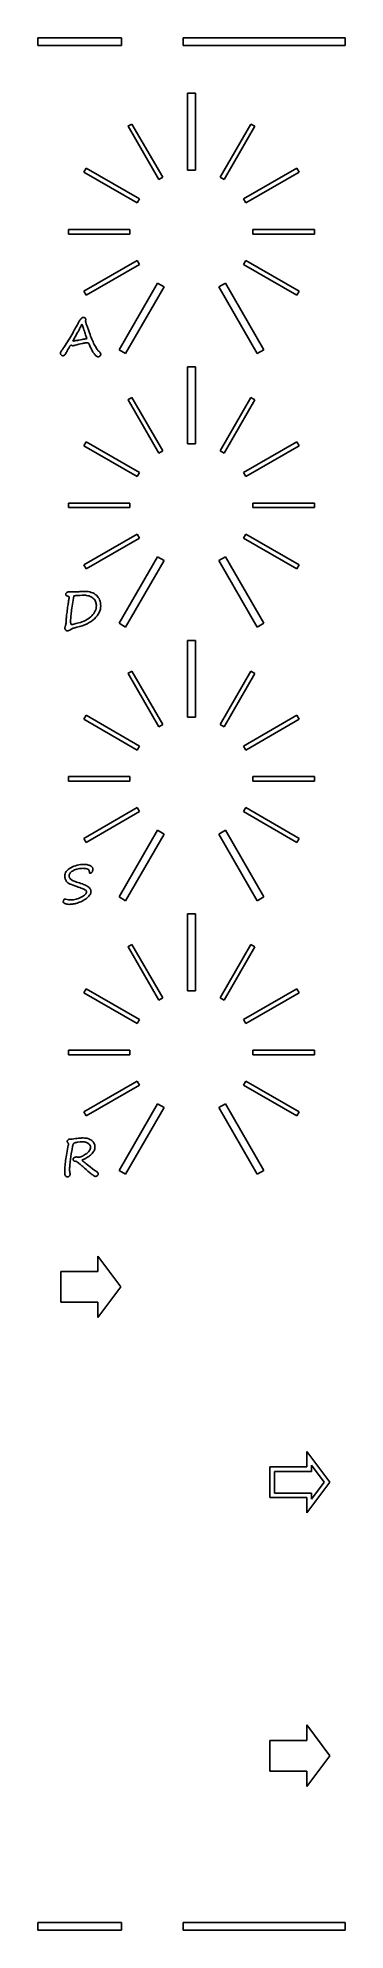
# Model space of a CAD drawing. Extents: x -1 to 590, y 135 to 386.
# Drawn here: x 568.3 to 589.6, y 254.5 to 385.7 of the extents above.
import ezdxf

# ---------------------------------------------------------------- set-up
doc = ezdxf.new("R2010")
doc.units = 0

msp = doc.modelspace()

# ---------------------------------------------------------------- linework, layer by layer
for p, q in [((574.065, 385.672), (568.251, 385.672)), ((568.251, 385.672), (568.251, 385.139)), ((568.251, 385.139), (574.065, 385.139)), ((574.065, 385.139), (574.065, 385.672)), ((578.329, 385.672), (578.329, 385.139)), ((589.584, 385.672), (578.329, 385.672)), ((578.329, 385.139), (589.584, 385.139)), ((589.584, 385.139), (589.584, 385.672)), ((579.184, 381.827), (578.651, 381.827)), ((578.651, 381.827), (578.651, 376.493)), ((579.184, 376.493), (579.184, 381.827)), ((574.787, 379.697), (574.510422, 379.53698)), ((574.511, 379.537), (576.6446, 375.84187)), ((576.921, 376.002), (574.7874, 379.69713)), ((583.045, 379.697), (580.9114, 376.00187)), ((581.188, 375.842), (583.3216, 379.53713)), ((583.322, 379.537), (583.045422, 379.69702)), ((571.607, 376.632), (571.446133, 376.354858)), ((575.301, 374.499), (571.60671, 376.63232)), ((586.226, 376.632), (582.53171, 374.49868)), ((586.387, 376.355), (586.226133, 376.632142)), ((571.446, 376.355), (575.14311, 374.22168)), ((576.644, 375.842), (576.920578, 376.00202)), ((578.651, 376.493), (579.184, 376.493)), ((580.912, 376.002), (581.188578, 375.84198)), ((582.692, 374.222), (586.38629, 376.35532)), ((575.143, 374.222), (575.301044, 374.499142)), ((582.532, 374.499), (582.692867, 374.221858)), ((570.385, 372.387), (570.385, 372.067)), ((574.649, 372.387), (570.385, 372.387)), ((570.385, 372.067), (574.649, 372.067)), ((574.649, 372.067), (574.649, 372.387)), ((587.451, 372.387), (583.184, 372.387)), ((583.184, 372.387), (583.184, 372.067)), ((583.184, 372.067), (587.451, 372.067)), ((587.451, 372.067), (587.451, 372.387)), ((575.143, 370.232), (571.44589, 368.09868)), ((575.301, 369.955), (575.142956, 370.232142)), ((582.692, 370.232), (582.531133, 369.954858)), ((586.387, 368.099), (582.69271, 370.23232)), ((571.607, 367.822), (575.30129, 369.95532)), ((582.532, 369.955), (586.22629, 367.82168)), ((571.446, 368.099), (571.606867, 367.821858)), ((576.551, 368.665), (573.88682, 364.04615)), ((574.347, 363.78), (577.014, 368.39885)), ((577.014, 368.398), (576.551156, 368.6647)), ((581.281, 368.665), (580.818156, 368.3983)), ((580.819, 368.398), (583.486, 363.77915)), ((583.948, 364.046), (581.281, 368.66485)), ((586.226, 367.822), (586.386867, 368.099142)), ((571.131462, 366.023607), (571.15404, 366.061055)), ((571.15404, 366.061055), (571.174642, 366.093225)), ((571.174642, 366.093225), (571.192986, 366.121193)), ((571.192986, 366.121193), (571.209355, 366.144392)), ((571.209355, 366.144392), (571.223184, 366.162849)), ((571.223184, 366.162849), (571.248584, 366.193439)), ((571.248584, 366.193439), (571.271726, 366.219799)), ((571.271726, 366.219799), (571.293739, 366.242489)), ((571.293739, 366.242489), (571.314342, 366.260439)), ((571.314342, 366.260439), (571.333251, 366.274663)), ((571.333251, 366.274663), (571.351313, 366.285218)), ((571.351313, 366.285218), (571.367117, 366.291032)), ((571.367117, 366.291032), (571.381793, 366.293007)), ((571.382, 366.293), (571.437372, 366.288795)), ((571.437372, 366.288795), (571.484842, 366.277196)), ((571.484842, 366.277196), (571.525453, 366.257158)), ((571.525453, 366.257158), (571.558671, 366.22919)), ((571.559, 366.229), (571.565773, 366.218981)), ((571.566816, 366.048647), (571.560042, 366.027028)), ((571.565773, 366.218981), (571.571136, 366.201032)), ((571.572178, 366.075542), (571.566816, 366.048647)), ((571.571136, 366.201032), (571.573958, 366.175717)), ((571.575, 366.106135), (571.572178, 366.075542)), ((571.573958, 366.175717), (571.573958, 366.141963)), ((571.575, 366.142), (571.575, 366.106135)), ((570.390948, 364.716746), (570.46743, 364.839109)), ((570.46743, 364.839109), (570.539679, 364.959889)), ((570.539679, 364.959889), (570.608795, 365.078561)), ((570.608795, 365.078561), (570.674722, 365.195122)), ((570.674722, 365.195122), (570.736952, 365.309574)), ((571.014, 365.245), (570.692267, 364.638505)), ((570.737, 365.31), (570.783933, 365.398079)), ((570.783933, 365.398079), (570.828242, 365.481413)), ((570.828242, 365.481413), (570.870971, 365.560526)), ((570.870971, 365.560526), (570.911046, 365.634366)), ((570.911046, 365.634366), (570.949033, 365.703988)), ((570.949033, 365.703988), (570.984876, 365.768859)), ((570.984876, 365.768859), (571.018629, 365.828986)), ((571.06396, 365.336495), (571.014374, 365.244723)), ((571.018629, 365.828986), (571.050295, 365.884895)), ((571.050295, 365.884895), (571.079815, 365.935525)), ((571.109849, 365.422466), (571.06396, 365.336495)), ((571.079815, 365.935525), (571.106626, 365.981939)), ((571.103, 364.717), (571.217977, 364.740199)), ((571.106626, 365.981939), (571.131462, 366.023607)), ((571.153086, 365.503162), (571.109849, 365.422466)), ((571.192653, 365.57911), (571.153086, 365.503162)), ((571.228523, 365.648732), (571.192653, 365.57911)), ((571.217977, 364.740199), (571.320819, 364.760236)), ((571.261205, 365.713603), (571.228523, 365.648732)), ((571.290753, 365.773203), (571.261205, 365.713603)), ((571.317, 365.827), (571.290753, 365.773203)), ((571.32752, 365.801498), (571.317078, 365.827857)), ((571.320819, 364.760236), (571.410481, 364.777649)), ((571.340785, 365.765105), (571.32752, 365.801498)), ((571.357718, 365.718691), (571.340785, 365.765105)), ((571.377191, 365.662786), (571.357718, 365.718691)), ((571.399487, 365.596856), (571.377191, 365.662786)), ((571.424887, 365.520907), (571.399487, 365.596856)), ((571.410481, 364.777649), (571.487471, 364.791874)), ((571.453363, 365.435464), (571.424887, 365.520907)), ((571.485, 365.34), (571.453363, 365.435464)), ((571.514471, 365.248741), (571.484923, 365.339459)), ((571.487471, 364.791874), (571.551818, 364.803473)), ((571.541847, 365.16541), (571.514471, 365.248741)), ((571.567529, 365.089986), (571.541847, 365.16541)), ((571.551818, 364.803473), (571.602984, 364.812447)), ((571.559, 366.027), (571.581578, 365.953058)), ((571.591236, 365.021423), (571.567529, 365.089986)), ((571.582, 365.953), (571.61152, 365.853844)), ((571.613249, 364.96024), (571.591236, 365.021423)), ((571.602984, 364.812447), (571.642016, 364.818261)), ((571.61152, 365.853844), (571.640533, 365.764182)), ((571.633287, 364.906443), (571.613249, 364.96024)), ((571.651631, 364.860028), (571.633287, 364.906443)), ((571.640533, 365.764182), (571.669545, 365.683486)), ((571.642016, 364.818261), (571.66798, 364.821422)), ((571.668, 364.821), (571.651631, 364.860028)), ((571.669545, 365.683486), (571.698021, 365.611757)), ((571.698, 365.612), (571.768668, 365.426346)), ((571.768668, 365.426346), (571.838829, 365.226979)), ((571.839, 365.227), (571.879075, 365.110967)), ((571.879075, 365.110967), (571.919151, 364.999153)), ((571.919151, 364.999153), (571.959763, 364.891556)), ((571.959763, 364.891556), (572.000911, 364.788181)), ((572.000911, 364.788181), (572.042567, 364.689025)), ((569.816, 363.796), (569.820233, 363.82659)), ((569.820535, 363.766857), (569.816302, 363.795867)), ((569.820233, 363.82659), (569.831804, 363.862455)), ((569.833235, 363.73785), (569.820535, 363.766857)), ((569.831804, 363.862455), (569.851842, 363.903067)), ((569.854402, 363.709368), (569.833235, 363.73785)), ((569.851842, 363.903067), (569.879782, 363.948953)), ((569.883922, 363.6814), (569.854402, 363.709368)), ((569.879782, 363.948953), (569.897844, 363.976385)), ((569.916632, 363.657129), (569.883922, 363.6814)), ((569.897844, 363.976385), (569.920422, 364.009611)), ((569.947225, 363.639716), (569.916632, 363.657129)), ((569.920422, 364.009611), (569.946669, 364.048642)), ((569.946669, 364.048642), (569.977262, 364.094529)), ((569.9746, 363.629697), (569.947225, 363.639716)), ((570, 363.626), (569.9746, 363.629697)), ((569.977262, 364.094529), (570.01206, 364.145687)), ((570.033236, 363.631096), (570.000018, 363.626355)), ((570.01206, 364.145687), (570.051091, 364.203704)), ((570.064873, 363.644812), (570.033236, 363.631096)), ((570.051091, 364.203704), (570.094327, 364.267522)), ((570.095466, 363.667503), (570.064873, 363.644812)), ((570.094327, 364.267522), (570.141797, 364.337144)), ((570.123942, 363.699148), (570.095466, 363.667503)), ((570.140311, 363.721839), (570.123942, 363.699148)), ((570.162042, 363.75454), (570.140311, 363.721839)), ((570.142, 364.337), (570.228501, 364.46569)), ((570.188288, 363.796207), (570.162042, 363.75454)), ((570.219417, 363.847894), (570.188288, 363.796207)), ((570.255796, 363.908549), (570.219417, 363.847894)), ((570.228501, 364.46569), (570.311305, 364.592272)), ((570.296944, 363.978695), (570.255796, 363.908549)), ((570.342833, 364.058866), (570.296944, 363.978695)), ((570.311305, 364.592272), (570.390948, 364.716746)), ((570.394, 364.148), (570.342833, 364.058866)), ((570.424993, 364.200432), (570.393892, 364.147162)), ((570.453498, 364.246846), (570.424993, 364.200432)), ((570.478898, 364.285874), (570.453498, 364.246846)), ((570.501476, 364.318048), (570.478898, 364.285874)), ((570.520949, 364.342827), (570.501476, 364.318048)), ((570.537882, 364.360748), (570.520949, 364.342827)), ((570.551993, 364.371303), (570.537882, 364.360748)), ((570.563, 364.375), (570.551993, 364.371303)), ((570.575122, 364.374278), (570.563551, 364.375971)), ((570.585, 364.369), (570.575122, 364.374278)), ((570.609138, 364.349202), (570.585431, 364.368732)), ((570.632844, 364.334978), (570.609138, 364.349202)), ((570.655422, 364.32654), (570.632844, 364.334978)), ((570.678, 364.324), (570.655422, 364.32654)), ((570.70143, 364.326533), (570.677723, 364.323993)), ((570.691, 364.639), (570.717247, 364.652716)), ((570.737837, 364.334435), (570.70143, 364.326533)), ((570.717247, 364.652716), (570.758931, 364.664851)), ((570.786351, 364.347079), (570.737837, 364.334435)), ((570.758931, 364.664851), (570.816419, 364.675943)), ((570.847, 364.365), (570.786351, 364.347079)), ((570.816419, 364.675943), (570.888668, 364.685425)), ((570.966279, 364.397802), (570.84656, 364.364576)), ((570.889, 364.685), (570.948605, 364.691322)), ((570.948605, 364.691322), (571.003977, 364.699224)), ((571.091811, 364.429448), (570.966279, 364.397802)), ((571.003977, 364.699224), (571.05568, 364.707126)), ((571.05568, 364.707126), (571.10315, 364.716609)), ((571.223665, 364.458458), (571.091811, 364.429448)), ((571.361841, 364.485353), (571.223665, 364.458458)), ((571.429377, 364.497489), (571.361841, 364.485353)), ((571.491071, 364.508044), (571.429377, 364.497489)), ((571.545935, 364.517019), (571.491071, 364.508044)), ((571.595493, 364.524413), (571.545935, 364.517019)), ((571.638221, 364.52969), (571.595493, 364.524413)), ((571.675136, 364.533896), (571.638221, 364.52969)), ((571.705729, 364.535871), (571.675136, 364.533896)), ((571.73, 364.537), (571.705729, 364.535871)), ((571.739184, 364.532666), (571.730718, 364.536871)), ((571.750756, 364.519486), (571.739184, 364.532666)), ((571.765431, 364.497868), (571.750756, 364.519486)), ((571.783493, 364.467806), (571.765431, 364.497868)), ((571.80466, 364.428777), (571.783493, 364.467806)), ((571.829495, 364.381307), (571.80466, 364.428777)), ((571.856871, 364.324874), (571.829495, 364.381307)), ((571.888, 364.26), (571.856871, 364.324874)), ((571.927852, 364.174991), (571.887776, 364.259906)), ((571.967419, 364.095348), (571.927852, 364.174991)), ((572.005914, 364.02151), (571.967419, 364.095348)), ((572.043901, 363.952944), (572.005914, 364.02151)), ((572.042567, 364.689025), (572.084787, 364.594088)), ((572.081352, 363.889653), (572.043901, 363.952944)), ((572.117731, 363.832165), (572.081352, 363.889653)), ((572.084787, 364.594088), (572.126979, 364.503371)), ((572.153065, 363.779948), (572.117731, 363.832165)), ((572.126979, 364.503371), (572.16968, 364.416873)), ((572.187891, 363.733534), (572.153065, 363.779948)), ((572.16968, 364.416873), (572.212408, 364.335649)), ((572.222153, 363.692394), (572.187891, 363.733534)), ((572.212408, 364.335649), (572.254064, 364.261284)), ((572.255399, 363.656529), (572.222153, 363.692394)), ((572.254064, 364.261284), (572.294676, 364.192718)), ((572.288108, 363.626467), (572.255399, 363.656529)), ((572.320282, 363.601688), (572.288108, 363.626467)), ((572.294676, 364.192718), (572.334243, 364.130482)), ((572.351382, 363.582694), (572.320282, 363.601688)), ((572.334243, 364.130482), (572.373274, 364.074046)), ((572.381439, 363.568978), (572.351382, 363.582694)), ((572.373274, 364.074046), (572.411262, 364.024469)), ((572.410988, 363.56054), (572.381439, 363.568978)), ((572.44, 363.558), (572.410988, 363.56054)), ((572.411262, 364.024469), (572.448176, 363.980693)), ((572.475365, 363.561448), (572.440031, 363.558288)), ((572.448176, 363.980693), (572.484555, 363.943245)), ((572.508075, 363.572003), (572.475365, 363.561448)), ((572.485, 363.943), (572.525612, 363.902916)), ((572.538131, 363.58888), (572.508075, 363.572003)), ((572.525612, 363.902916), (572.557277, 363.869687)), ((572.565507, 363.612615), (572.538131, 363.58888)), ((572.557277, 363.869687), (572.580984, 363.842791)), ((572.588649, 363.641097), (572.565507, 363.612615)), ((572.580984, 363.842791), (572.596224, 363.822754)), ((572.605018, 363.672743), (572.588649, 363.641097)), ((572.596224, 363.822754), (572.613157, 363.786889)), ((572.614896, 363.707552), (572.605018, 363.672743)), ((572.613157, 363.786889), (572.618519, 363.745222)), ((572.618, 363.745), (572.614896, 363.707552)), ((573.887, 364.046), (574.347022, 363.7793)), ((583.486, 363.78), (583.948844, 364.0467)), ((579.184, 362.862), (578.651, 362.862)), ((578.651, 362.862), (578.651, 357.528)), ((579.184, 357.528), (579.184, 362.862)), ((574.787, 360.732), (574.510422, 360.57198)), ((574.511, 360.572), (576.6446, 356.87687)), ((576.921, 357.036), (574.7874, 360.73113)), ((583.045, 360.732), (580.9114, 357.03687)), ((581.188, 356.876), (583.3216, 360.57113)), ((583.322, 360.572), (583.045422, 360.73202)), ((571.446, 357.39), (575.14311, 355.25668)), ((571.607, 357.667), (571.446133, 357.389858)), ((575.301, 355.533), (571.60671, 357.66632)), ((576.644, 356.876), (576.920578, 357.03602)), ((578.651, 357.528), (579.184, 357.528)), ((580.912, 357.036), (581.188578, 356.87598)), ((586.226, 357.667), (582.53171, 355.53368)), ((582.692, 355.256), (586.38629, 357.38932)), ((586.387, 357.39), (586.226133, 357.667142)), ((575.143, 355.256), (575.301044, 355.533142)), ((582.532, 355.533), (582.692867, 355.255858)), ((570.385, 353.421), (570.385, 353.101)), ((574.649, 353.421), (570.385, 353.421)), ((570.385, 353.101), (574.649, 353.101)), ((574.649, 353.101), (574.649, 353.421)), ((587.451, 353.421), (583.184, 353.421)), ((583.184, 353.421), (583.184, 353.101)), ((583.184, 353.101), (587.451, 353.101)), ((587.451, 353.101), (587.451, 353.421)), ((575.143, 351.267), (571.44589, 349.13368)), ((571.607, 348.856), (575.30129, 350.98932)), ((575.301, 350.99), (575.142956, 351.267142)), ((582.692, 351.267), (582.531133, 350.989858)), ((582.532, 350.99), (586.22629, 348.85668)), ((586.387, 349.133), (582.69271, 351.26632)), ((571.446, 349.133), (571.606867, 348.855858)), ((576.551, 349.7), (573.88682, 345.08115)), ((574.347, 344.814), (577.014, 349.43285)), ((577.014, 349.433), (576.551156, 349.6997)), ((581.281, 349.7), (580.818156, 349.4333)), ((580.819, 349.433), (583.486, 344.81415)), ((583.948, 345.081), (581.281, 349.69985)), ((586.226, 348.856), (586.386867, 349.133142)), ((570.190281, 347.05752), (570.187459, 347.077558)), ((570.188, 347.078), (570.191669, 347.109121)), ((570.197055, 347.039063), (570.190281, 347.05752)), ((570.191669, 347.109121), (570.202676, 347.139711)), ((570.20919, 347.022186), (570.197055, 347.039063)), ((570.202676, 347.139711), (570.220456, 347.169773)), ((570.225559, 347.006889), (570.20919, 347.022186)), ((570.220456, 347.169773), (570.24642, 347.199838)), ((570.24729, 346.993173), (570.225559, 347.006889)), ((570.24642, 347.199838), (570.275969, 347.226198)), ((570.273537, 346.981038), (570.24729, 346.993173)), ((570.30413, 346.969975), (570.273537, 346.981038)), ((570.275969, 347.226198), (570.307069, 347.245191)), ((570.34, 346.961), (570.30413, 346.969975)), ((570.307069, 347.245191), (570.338707, 347.256254)), ((570.33376, 346.285034), (570.34646, 346.372587)), ((570.338707, 347.256254), (570.371416, 347.259951)), ((570.377151, 346.947999), (570.340237, 346.961715)), ((570.34646, 346.372587), (570.358031, 346.451172)), ((570.358031, 346.451172), (570.369602, 346.521321)), ((570.369602, 346.521321), (570.380044, 346.583029)), ((570.371, 347.26), (570.625, 347.253227)), ((570.402833, 346.928497), (570.377151, 346.947999)), ((570.380044, 346.583029), (570.389922, 346.636298)), ((570.39, 346.636), (570.404675, 346.714588)), ((570.418638, 346.902646), (570.402833, 346.928497)), ((570.404675, 346.714588), (570.415682, 346.779987)), ((570.415682, 346.779987), (570.421891, 346.832204)), ((570.424, 346.871), (570.418638, 346.902646)), ((570.421891, 346.832204), (570.424713, 346.870704)), ((570.624, 347.253), (570.71894, 347.254129)), ((570.64948, 346.397701), (570.629442, 346.264261)), ((570.671211, 346.536941), (570.64948, 346.397701)), ((570.694353, 346.681983), (570.671211, 346.536941)), ((570.719189, 346.833356), (570.694353, 346.681983)), ((570.71894, 347.254129), (570.828102, 347.257826)), ((570.746, 346.99), (570.719189, 346.833356)), ((570.818707, 346.993722), (570.745922, 346.990025)), ((570.892, 346.999), (570.818707, 346.993722)), ((570.828102, 347.257826), (570.951519, 347.263104)), ((571.051418, 347.010171), (570.892132, 346.999108)), ((570.951519, 347.263104), (571.08865, 347.271006)), ((571.198569, 347.017565), (571.051418, 347.010171)), ((571.089, 347.271), (571.158088, 347.276278)), ((571.158088, 347.276278), (571.222971, 347.281019)), ((571.333584, 347.022307), (571.198569, 347.017565)), ((571.222971, 347.281019), (571.28362, 347.284716)), ((571.28362, 347.284716), (571.339528, 347.287877)), ((571.457, 347.024), (571.333584, 347.022307)), ((571.339528, 347.287877), (571.390695, 347.290417)), ((571.390695, 347.290417), (571.437629, 347.29211)), ((571.437629, 347.29211), (571.479821, 347.293239)), ((571.551436, 347.020615), (571.457005, 347.023776)), ((571.479821, 347.293239), (571.517808, 347.293804)), ((571.517, 347.294), (571.638299, 347.289795)), ((571.640562, 347.011641), (571.551436, 347.020615)), ((571.638299, 347.289795), (571.753276, 347.277123)), ((571.725483, 346.996344), (571.640562, 347.011641)), ((571.805634, 346.975262), (571.725483, 346.996344)), ((571.753276, 347.277123), (571.862468, 347.255505)), ((571.880535, 346.947294), (571.805634, 346.975262)), ((571.862468, 347.255505), (571.96531, 347.225443)), ((571.951204, 346.914068), (571.880535, 346.947294)), ((572.017131, 346.874509), (571.951204, 346.914068)), ((571.96531, 347.225443), (572.062366, 347.186939)), ((572.078316, 346.828625), (572.017131, 346.874509)), ((572.062366, 347.186939), (572.153072, 347.14)), ((572.133717, 346.777992), (572.078316, 346.828625)), ((572.181694, 346.722611), (572.133717, 346.777992)), ((572.153072, 347.14), (572.237457, 347.084092)), ((572.22177, 346.663539), (572.181694, 346.722611)), ((572.255016, 346.600776), (572.22177, 346.663539)), ((572.237457, 347.084092), (572.316056, 347.019745)), ((572.28098, 346.533266), (572.255016, 346.600776)), ((572.299324, 346.462064), (572.28098, 346.533266)), ((572.310331, 346.386643), (572.299324, 346.462064)), ((572.314, 346.307), (572.310331, 346.386643)), ((572.316056, 347.019745), (572.386724, 346.948543)), ((572.386724, 346.948543), (572.44791, 346.871539)), ((572.44791, 346.871539), (572.500121, 346.789788)), ((572.500121, 346.789788), (572.542313, 346.702237)), ((572.542313, 346.702237), (572.57553, 346.608881)), ((572.57553, 346.608881), (572.598673, 346.510253)), ((572.598673, 346.510253), (572.612784, 346.40635)), ((572.612784, 346.40635), (572.617581, 346.297172)), ((570.20503, 345.048969), (570.210956, 345.114372)), ((570.210956, 345.114372), (570.216883, 345.195595)), ((570.216883, 345.195595), (570.221681, 345.293168)), ((570.222, 345.294), (570.225104, 345.350436)), ((570.225104, 345.350436), (570.229902, 345.415307)), ((570.229902, 345.415307), (570.236111, 345.487565)), ((570.236111, 345.487565), (570.244013, 345.568791)), ((570.244013, 345.568791), (570.253609, 345.657397)), ((570.253609, 345.657397), (570.264616, 345.754442)), ((570.264616, 345.754442), (570.277316, 345.8594)), ((570.277316, 345.8594), (570.291427, 345.972269)), ((570.291427, 345.972269), (570.306102, 346.085138)), ((570.306102, 346.085138), (570.319931, 346.189569)), ((570.319931, 346.189569), (570.33376, 346.285034)), ((570.525, 345.186), (570.527822, 345.131675)), ((570.528689, 345.329136), (570.525867, 345.25477)), ((570.525867, 345.25477), (570.525867, 345.186204)), ((570.527822, 345.131675), (570.532056, 345.084208)), ((570.532922, 345.409834), (570.528689, 345.329136)), ((570.532056, 345.084208), (570.539393, 345.044124)), ((570.538849, 345.495805), (570.532922, 345.409834)), ((570.546751, 345.588103), (570.538849, 345.495805)), ((570.556347, 345.686203), (570.546751, 345.588103)), ((570.567353, 345.790106), (570.556347, 345.686203)), ((570.580618, 345.899811), (570.567353, 345.790106)), ((570.595293, 346.015319), (570.580618, 345.899811)), ((570.611662, 346.137154), (570.595293, 346.015319)), ((570.629442, 346.264261), (570.611662, 346.137154)), ((570.89614, 345.055912), (570.989499, 345.081227)), ((570.989499, 345.081227), (571.094994, 345.11129)), ((571.094994, 345.11129), (571.211552, 345.146102)), ((571.211552, 345.146102), (571.331271, 345.185658)), ((571.331271, 345.185658), (571.445712, 345.230489)), ((571.445712, 345.230489), (571.553831, 345.280067)), ((571.553831, 345.280067), (571.656165, 345.334392)), ((571.656165, 345.334392), (571.753221, 345.393991)), ((571.814288, 345.12717), (571.667137, 345.049638)), ((571.753221, 345.393991), (571.843928, 345.458866)), ((571.950375, 345.211032), (571.814288, 345.12717)), ((571.843928, 345.458866), (571.929356, 345.528484)), ((571.929356, 345.528484), (572.008491, 345.60338)), ((572.074835, 345.302275), (571.950375, 345.211032)), ((572.008491, 345.60338), (572.080204, 345.681965)), ((572.188232, 345.39985), (572.074835, 345.302275)), ((572.080204, 345.681965), (572.142462, 345.763188)), ((572.142462, 345.763188), (572.194673, 345.847051)), ((572.288985, 345.502697), (572.188232, 345.39985)), ((572.194673, 345.847051), (572.237909, 345.933549)), ((572.237909, 345.933549), (572.271127, 346.022683)), ((572.271127, 346.022683), (572.295398, 346.114981)), ((572.376531, 345.607655), (572.288985, 345.502697)), ((572.295398, 346.114981), (572.309791, 346.20939)), ((572.309791, 346.20939), (572.314589, 346.306438)), ((572.450388, 345.715777), (572.376531, 345.607655)), ((572.510502, 345.826535), (572.450388, 345.715777)), ((572.557435, 345.939932), (572.510502, 345.826535)), ((572.591189, 346.056493), (572.557435, 345.939932)), ((572.611227, 346.175165), (572.591189, 346.056493)), ((572.618, 346.297), (572.611227, 346.175165)), ((573.887, 345.081), (574.347022, 344.8143)), ((583.486, 344.814), (583.948844, 345.0807)), ((570.12, 344.746), (570.122822, 344.758672)), ((570.12334, 344.7225), (570.120236, 344.745698)), ((570.122822, 344.758672), (570.128749, 344.778173)), ((570.133218, 344.695604), (570.12334, 344.7225)), ((570.128749, 344.778173), (570.138909, 344.804533)), ((570.149587, 344.665011), (570.133218, 344.695604)), ((570.138909, 344.804533), (570.152738, 344.838289)), ((570.172729, 344.63073), (570.149587, 344.665011)), ((570.152, 344.838), (570.180476, 344.918696)), ((570.200105, 344.599612), (570.172729, 344.63073)), ((570.180476, 344.918696), (570.198256, 344.999919)), ((570.198256, 344.999919), (570.20503, 345.048969)), ((570.229653, 344.576921), (570.200105, 344.599612)), ((570.260754, 344.563741), (570.229653, 344.576921)), ((570.294, 344.559), (570.260754, 344.563741)), ((570.345496, 344.565702), (570.293822, 344.55938)), ((570.403521, 344.584159), (570.345496, 344.565702)), ((570.467332, 344.61475), (570.403521, 344.584159)), ((570.538, 344.658), (570.467332, 344.61475)), ((570.570018, 344.676654), (570.538889, 344.657661)), ((570.539393, 345.044124), (570.549836, 345.010895)), ((570.549, 345.011), (570.570167, 345.001517)), ((570.607469, 344.695648), (570.570018, 344.676654)), ((570.570167, 345.001517), (570.604965, 344.998356)), ((570.605, 344.998), (570.639798, 344.999976)), ((570.650705, 344.714641), (570.607469, 344.695648)), ((570.639798, 344.999976), (570.686224, 345.00737)), ((570.700828, 344.733098), (570.650705, 344.714641)), ((570.686224, 345.00737), (570.744756, 345.018969)), ((570.757244, 344.752092), (570.700828, 344.733098)), ((570.744756, 345.018969), (570.814917, 345.034802)), ((570.82001, 344.770549), (570.757244, 344.752092)), ((570.814917, 345.034802), (570.89614, 345.055912)), ((570.88859, 344.789543), (570.82001, 344.770549)), ((570.964, 344.808), (570.88859, 344.789543)), ((571.156597, 344.858712), (570.963557, 344.808606)), ((571.338038, 344.915673), (571.156597, 344.858712)), ((571.508387, 344.979492), (571.338038, 344.915673)), ((571.667137, 345.049638), (571.508387, 344.979492)), ((579.184, 343.896), (578.651, 343.896)), ((578.651, 343.896), (578.651, 338.563)), ((579.184, 338.563), (579.184, 343.896)), ((574.787, 341.766), (574.510422, 341.60598)), ((574.511, 341.606), (576.6446, 337.91087)), ((576.921, 338.071), (574.7874, 341.76613)), ((583.045, 341.766), (580.9114, 338.07087)), ((581.188, 337.911), (583.3216, 341.60613)), ((583.322, 341.606), (583.045422, 341.76602)), ((571.607, 338.701), (571.446133, 338.423858)), ((575.301, 336.568), (571.60671, 338.70132)), ((578.651, 338.563), (579.184, 338.563)), ((586.226, 338.701), (582.53171, 336.56768)), ((586.387, 338.424), (586.226133, 338.701142)), ((571.446, 338.424), (575.14311, 336.29068)), ((576.644, 337.911), (576.920578, 338.07102)), ((580.912, 338.071), (581.188578, 337.91098)), ((582.692, 336.291), (586.38629, 338.42432)), ((575.143, 336.291), (575.301044, 336.568142)), ((582.532, 336.568), (582.692867, 336.290858)), ((570.385, 334.456), (570.385, 334.136)), ((574.649, 334.456), (570.385, 334.456)), ((570.385, 334.136), (574.649, 334.136)), ((574.649, 334.136), (574.649, 334.456)), ((587.451, 334.456), (583.184, 334.456)), ((583.184, 334.456), (583.184, 334.136)), ((583.184, 334.136), (587.451, 334.136)), ((587.451, 334.136), (587.451, 334.456)), ((575.143, 332.301), (571.44589, 330.16768)), ((571.607, 329.891), (575.30129, 332.02432)), ((575.301, 332.024), (575.142956, 332.301142)), ((582.692, 332.301), (582.531133, 332.023858)), ((582.532, 332.024), (586.22629, 329.89068)), ((586.387, 330.168), (582.69271, 332.30132)), ((576.551, 330.735), (573.88682, 326.11615)), ((577.014, 330.468), (576.551156, 330.7347)), ((581.281, 330.735), (580.818156, 330.4683)), ((583.948, 326.116), (581.281, 330.73485)), ((571.446, 330.168), (571.606867, 329.890858)), ((574.347, 325.849), (577.014, 330.46785)), ((580.819, 330.468), (583.486, 325.84915)), ((586.226, 329.891), (586.386867, 330.168142)), ((570.286567, 327.946534), (570.359889, 328.014044)), ((570.359889, 328.014044), (570.44639, 328.077336)), ((570.44639, 328.077336), (570.546071, 328.13588)), ((570.546071, 328.13588), (570.653118, 328.188624)), ((570.653118, 328.188624), (570.761773, 328.234508)), ((570.761773, 328.234508), (570.870965, 328.273539)), ((570.8887, 328.007757), (570.808521, 327.977692)), ((570.870965, 328.273539), (570.982245, 328.305185)), ((570.970432, 328.033608), (570.8887, 328.007757)), ((571.054844, 328.05469), (570.970432, 328.033608)), ((570.982245, 328.305185), (571.094061, 328.329964)), ((571.141317, 328.071031), (571.054844, 328.05469)), ((571.094061, 328.329964), (571.207458, 328.347377)), ((571.229935, 328.08263), (571.141317, 328.071031)), ((571.207458, 328.347377), (571.321899, 328.357932)), ((571.321177, 328.090024), (571.229935, 328.08263)), ((571.414, 328.092), (571.321177, 328.090024)), ((571.321899, 328.357932), (571.437412, 328.361629)), ((571.500342, 328.088388), (571.412769, 328.091549)), ((571.438, 328.362), (571.512902, 328.360307)), ((571.580493, 328.078369), (571.500342, 328.088388)), ((571.512902, 328.360307), (571.58357, 328.355565)), ((571.653278, 328.062028), (571.580493, 328.078369)), ((571.58357, 328.355565), (571.649497, 328.347663)), ((571.649497, 328.347663), (571.710683, 328.3366)), ((571.718161, 328.039338), (571.653278, 328.062028)), ((571.710683, 328.3366), (571.767635, 328.322348)), ((571.747173, 328.023505), (571.718161, 328.039338)), ((571.772009, 328.001887), (571.747173, 328.023505)), ((571.767635, 328.322348), (571.820383, 328.304935)), ((571.793176, 327.974991), (571.772009, 328.001887)), ((571.820383, 328.304935), (571.868389, 328.284361)), ((571.868389, 328.284361), (571.912161, 328.260626)), ((571.912161, 328.260626), (571.951193, 328.235311)), ((571.951193, 328.235311), (571.984946, 328.208951)), ((571.984946, 328.208951), (572.013423, 328.182055)), ((572.013423, 328.182055), (572.036565, 328.154623)), ((572.036565, 328.154623), (572.054909, 328.126141)), ((572.054909, 328.126141), (572.067609, 328.097135)), ((572.067609, 328.097135), (572.075511, 328.067597)), ((572.075178, 328.005299), (572.068404, 327.965743)), ((572.078, 328.038), (572.075178, 328.005299)), ((572.075511, 328.067597), (572.078334, 328.037535)), ((570.12, 327.542), (570.126773, 327.631662)), ((570.123268, 327.495412), (570.120446, 327.542882)), ((570.129477, 327.448473), (570.123268, 327.495412)), ((570.126773, 327.631662), (570.146811, 327.717105)), ((570.139637, 327.402058), (570.129477, 327.448473)), ((570.153748, 327.356172), (570.139637, 327.402058)), ((570.146811, 327.717105), (570.180029, 327.798328)), ((570.172093, 327.310813), (570.153748, 327.356172)), ((570.19467, 327.26651), (570.172093, 327.310813)), ((570.180029, 327.798328), (570.226454, 327.874805)), ((570.220917, 327.222207), (570.19467, 327.26651)), ((570.25151, 327.178956), (570.220917, 327.222207)), ((570.226454, 327.874805), (570.286567, 327.946534)), ((570.291077, 327.135709), (570.25151, 327.178956)), ((570.344333, 327.09193), (570.291077, 327.135709)), ((570.411332, 327.048155), (570.344333, 327.09193)), ((570.492556, 327.003852), (570.411332, 327.048155)), ((570.424, 327.584), (570.426822, 327.547082)), ((570.42913, 327.634865), (570.424332, 327.583704)), ((570.426822, 327.547082), (570.433031, 327.511218)), ((570.443523, 327.684443), (570.42913, 327.634865)), ((570.433031, 327.511218), (570.443473, 327.476406)), ((570.443473, 327.476406), (570.457584, 327.44318)), ((570.467794, 327.732441), (570.443523, 327.684443)), ((570.457584, 327.44318), (570.476493, 327.410478)), ((570.50104, 327.778324), (570.467794, 327.732441)), ((570.476493, 327.410478), (570.499071, 327.379888)), ((570.586959, 326.959548), (570.492556, 327.003852)), ((570.499071, 327.379888), (570.526447, 327.349823)), ((570.544276, 327.822103), (570.50104, 327.778324)), ((570.526447, 327.349823), (570.557576, 327.321344)), ((570.597024, 327.863767), (570.544276, 327.822103)), ((570.557576, 327.321344), (570.596071, 327.292863)), ((570.695078, 326.914717), (570.586959, 326.959548)), ((570.596071, 327.292863), (570.644077, 327.263853)), ((570.659254, 327.903854), (570.597024, 327.863767)), ((570.644077, 327.263853), (570.702102, 327.234318)), ((570.730994, 327.942355), (570.659254, 327.903854)), ((570.817449, 326.869359), (570.695078, 326.914717)), ((570.702102, 327.234318), (570.770145, 327.203728)), ((570.808521, 327.977692), (570.730994, 327.942355)), ((570.770145, 327.203728), (570.847672, 327.172611)), ((570.953, 326.824), (570.817449, 326.869359)), ((570.847672, 327.172611), (570.935217, 327.140965)), ((570.935217, 327.140965), (571.032781, 327.108264)), ((571.061969, 326.787188), (570.952269, 326.823053)), ((571.032781, 327.108264), (571.139856, 327.075035)), ((571.160605, 326.75396), (571.061969, 326.787188)), ((571.14, 327.075), (571.244958, 327.042827)), ((571.248687, 326.722842), (571.160605, 326.75396)), ((571.244958, 327.042827), (571.342014, 327.010128)), ((571.325677, 326.694874), (571.248687, 326.722842)), ((571.391604, 326.669022), (571.325677, 326.694874)), ((571.342014, 327.010128), (571.43114, 326.977427)), ((571.43114, 326.977427), (571.512363, 326.944199)), ((571.512363, 326.944199), (571.585685, 326.91097)), ((571.585685, 326.91097), (571.651612, 326.877216)), ((571.651612, 326.877216), (571.7091, 326.843459)), ((571.7091, 326.843459), (571.759195, 326.809178)), ((571.759195, 326.809178), (571.802459, 326.773841)), ((571.810673, 327.94229), (571.793176, 327.974991)), ((571.802459, 326.773841), (571.839882, 326.736921)), ((571.823938, 327.903787), (571.810673, 327.94229)), ((571.833533, 327.859483), (571.823938, 327.903787)), ((571.839178, 327.809378), (571.833533, 327.859483)), ((571.842, 327.754), (571.839178, 327.809378)), ((571.839882, 326.736921), (571.871547, 326.69842)), ((571.879316, 327.756323), (571.841865, 327.75463)), ((571.871547, 326.69842), (571.897229, 326.658333)), ((571.913606, 327.7616), (571.879316, 327.756323)), ((571.943662, 327.770575), (571.913606, 327.7616)), ((571.970473, 327.782711), (571.943662, 327.770575)), ((571.993051, 327.798543), (571.970473, 327.782711)), ((572.01196, 327.817537), (571.993051, 327.798543)), ((572.0272, 327.840227), (572.01196, 327.817537)), ((572.038771, 327.866587), (572.0272, 327.840227)), ((572.055704, 327.919329), (572.038771, 327.866587)), ((572.068404, 327.965743), (572.055704, 327.919329)), ((570.025441, 325.729548), (570.018668, 325.764885)), ((570.019, 325.765), (570.021822, 325.792432)), ((570.021822, 325.792432), (570.027749, 325.822494)), ((570.046043, 325.697903), (570.025441, 325.729548)), ((570.027749, 325.822494), (570.037909, 325.855195)), ((570.037909, 325.855195), (570.05202, 325.89106)), ((570.079797, 325.668365), (570.046043, 325.697903)), ((570.05202, 325.89106), (570.068389, 325.923761)), ((570.068389, 325.923761), (570.085322, 325.94696)), ((570.127803, 325.642514), (570.079797, 325.668365)), ((570.085322, 325.94696), (570.101691, 325.960676)), ((570.101691, 325.960676), (570.118624, 325.965417)), ((570.118, 325.965), (570.153334, 325.96246)), ((570.188989, 325.621432), (570.127803, 325.642514)), ((570.153334, 325.96246), (570.189741, 325.955066)), ((570.262818, 325.606136), (570.188989, 325.621432)), ((570.189, 325.955), (570.282867, 325.929685)), ((570.349855, 325.597161), (570.262818, 325.606136)), ((570.282867, 325.929685), (570.376226, 325.911764)), ((570.449, 325.594), (570.349855, 325.597161)), ((570.376226, 325.911764), (570.469585, 325.901208)), ((570.514223, 325.59663), (570.44934, 325.594654)), ((570.469585, 325.901208), (570.561872, 325.897511)), ((570.582775, 325.601908), (570.514223, 325.59663)), ((570.562, 325.898), (570.64534, 325.901161)), ((570.655024, 325.61139), (570.582775, 325.601908)), ((570.64534, 325.901161), (570.730261, 325.910644)), ((570.730461, 325.624034), (570.655024, 325.61139)), ((570.730261, 325.910644), (570.816762, 325.92594)), ((570.809032, 325.640911), (570.730461, 325.624034)), ((570.891328, 325.660948), (570.809032, 325.640911)), ((570.816762, 325.92594), (570.903771, 325.947558)), ((570.976757, 325.685219), (570.891328, 325.660948)), ((570.903771, 325.947558), (570.992388, 325.975498)), ((571.06591, 325.712651), (570.976757, 325.685219)), ((570.992388, 325.975498), (571.082587, 326.009782)), ((571.155036, 325.743769), (571.06591, 325.712651)), ((571.082587, 326.009782), (571.173829, 326.049866)), ((571.240465, 325.778579), (571.155036, 325.743769)), ((571.173829, 326.049866), (571.266116, 326.096281)), ((571.323297, 325.816554), (571.240465, 325.778579)), ((571.266116, 326.096281), (571.353661, 326.145331)), ((571.402404, 325.857694), (571.323297, 325.816554)), ((571.353661, 326.145331), (571.429099, 326.193853)), ((571.446976, 326.645824), (571.391604, 326.669022)), ((571.477813, 325.902525), (571.402404, 325.857694)), ((571.429099, 326.193853), (571.493446, 326.24132)), ((571.491821, 326.624742), (571.446976, 326.645824)), ((571.550599, 325.95052), (571.477813, 325.902525)), ((571.525575, 326.60682), (571.491821, 326.624742)), ((571.493446, 326.24132), (571.545657, 326.288262)), ((571.575161, 326.573067), (571.525575, 326.60682)), ((571.545657, 326.288262), (571.586805, 326.333621)), ((571.619686, 326.002209), (571.550599, 325.95052)), ((571.610496, 326.538257), (571.575161, 326.573067)), ((571.586805, 326.333621), (571.615817, 326.37898)), ((571.632227, 326.502392), (571.610496, 326.538257)), ((571.615817, 326.37898), (571.633315, 326.423283)), ((571.685614, 326.057058), (571.619686, 326.002209)), ((571.639, 326.466), (571.632227, 326.502392)), ((571.633315, 326.423283), (571.639241, 326.466533)), ((571.745755, 326.113494), (571.685614, 326.057058)), ((571.798502, 326.168347), (571.745755, 326.113494)), ((571.842275, 326.222672), (571.798502, 326.168347)), ((571.878653, 326.275941), (571.842275, 326.222672)), ((571.906593, 326.328155), (571.878653, 326.275941)), ((571.897229, 326.658333), (571.917267, 326.616141)), ((571.927196, 326.379316), (571.906593, 326.328155)), ((571.917267, 326.616141), (571.931378, 326.571838)), ((571.938767, 326.42995), (571.927196, 326.379316)), ((571.931378, 326.571838), (571.940409, 326.526479)), ((571.943, 326.479), (571.938767, 326.42995)), ((571.940409, 326.526479), (571.943232, 326.479009)), ((573.887, 326.116), (574.347022, 325.8493)), ((583.486, 325.849), (583.948844, 326.1157)), ((578.651, 324.931), (578.651, 319.597)), ((579.184, 324.931), (578.651, 324.931)), ((579.184, 319.597), (579.184, 324.931)), ((574.787, 322.801), (574.510422, 322.64098)), ((576.921, 319.106), (574.7874, 322.80113)), ((583.045, 322.801), (580.9114, 319.10587)), ((583.322, 322.641), (583.045422, 322.80102)), ((574.511, 322.641), (576.6446, 318.94587)), ((581.188, 318.946), (583.3216, 322.64113)), ((571.446, 319.459), (575.14311, 317.32568)), ((571.607, 319.736), (571.446133, 319.458858)), ((575.301, 317.603), (571.60671, 319.73632)), ((576.644, 318.946), (576.920578, 319.10602)), ((578.651, 319.597), (579.184, 319.597)), ((580.912, 319.106), (581.188578, 318.94598)), ((586.226, 319.736), (582.53171, 317.60268)), ((582.692, 317.326), (586.38629, 319.45932)), ((586.387, 319.459), (586.226133, 319.736142)), ((575.143, 317.326), (575.301044, 317.603142)), ((582.532, 317.603), (582.692867, 317.325858)), ((570.385, 315.491), (570.385, 315.171)), ((574.649, 315.491), (570.385, 315.491)), ((570.385, 315.171), (574.649, 315.171)), ((574.649, 315.171), (574.649, 315.491)), ((583.184, 315.491), (583.184, 315.171)), ((587.451, 315.491), (583.184, 315.491)), ((583.184, 315.171), (587.451, 315.171)), ((587.451, 315.171), (587.451, 315.491)), ((575.143, 313.336), (571.44589, 311.20268)), ((571.607, 310.926), (575.30129, 313.05932)), ((575.301, 313.059), (575.142956, 313.336142)), ((582.692, 313.336), (582.531133, 313.058858)), ((582.532, 313.059), (586.22629, 310.92568)), ((586.387, 311.203), (582.69271, 313.33632)), ((571.446, 311.203), (571.606867, 310.925858)), ((576.551, 311.769), (573.88682, 307.15015)), ((574.347, 306.884), (577.014, 311.50285)), ((577.014, 311.502), (576.551156, 311.7687)), ((581.281, 311.769), (580.818156, 311.5023)), ((580.819, 311.502), (583.486, 306.88315)), ((583.948, 307.15), (581.281, 311.76885)), ((586.226, 310.926), (586.386867, 311.203142)), ((570.237687, 308.206751), (570.2597, 308.338605)), ((570.2597, 308.338605), (570.284535, 308.474156)), ((570.284535, 308.474156), (570.310782, 308.613396)), ((570.289, 309.158), (570.293233, 309.190701)), ((570.294518, 309.134582), (570.289156, 309.157781)), ((570.293233, 309.190701), (570.306498, 309.221291)), ((570.309758, 309.101884), (570.294518, 309.134582)), ((570.306498, 309.221291), (570.328229, 309.249231)), ((570.335158, 309.059689), (570.309758, 309.101884)), ((570.310782, 308.613396), (570.338722, 308.756327)), ((570.328229, 309.249231), (570.358822, 309.275083)), ((570.371, 309.008), (570.335158, 309.059689)), ((570.338722, 308.756327), (570.369287, 308.902953)), ((570.358822, 309.275083), (570.392576, 309.297237)), ((570.379178, 308.98918), (570.370711, 309.008173)), ((570.371, 308.902), (570.375798, 308.92994)), ((570.375798, 308.92994), (570.379467, 308.951558)), ((570.382, 308.976), (570.379178, 308.98918)), ((570.379467, 308.951558), (570.382289, 308.966855)), ((570.382289, 308.966855), (570.382289, 308.975293)), ((570.392576, 309.297237), (570.425257, 309.312533)), ((570.425257, 309.312533), (570.45585, 309.322016)), ((570.45585, 309.322016), (570.484862, 309.325177)), ((570.484, 309.325), (570.633578, 309.310889)), ((570.60867, 308.498859), (570.575453, 308.303711)), ((570.625603, 308.59274), (570.60867, 308.498859)), ((570.641408, 308.676602), (570.625603, 308.59274)), ((570.635, 309.311), (570.760504, 309.331038)), ((570.656083, 308.75044), (570.641408, 308.676602)), ((570.669348, 308.814259), (570.656083, 308.75044)), ((570.680919, 308.867528), (570.669348, 308.814259)), ((570.691925, 308.911306), (570.680919, 308.867528)), ((570.701521, 308.944532), (570.691925, 308.911306)), ((570.709423, 308.968267), (570.701521, 308.944532)), ((570.725792, 309.001496), (570.709423, 308.968267)), ((570.744136, 309.027855), (570.725792, 309.001496)), ((570.764739, 309.047385), (570.744136, 309.027855)), ((570.760504, 309.331038), (570.877598, 309.348451)), ((570.787881, 309.059521), (570.764739, 309.047385)), ((570.820054, 309.069003), (570.787881, 309.059521)), ((570.868596, 309.079022), (570.820054, 309.069003)), ((570.932943, 309.090085), (570.868596, 309.079022)), ((570.877598, 309.348451), (570.985717, 309.363211)), ((571.013094, 309.102221), (570.932943, 309.090085)), ((570.985717, 309.363211), (571.08489, 309.375347)), ((571.190301, 309.120678), (571.013094, 309.102221)), ((571.08489, 309.375347), (571.17506, 309.384829)), ((571.17506, 309.384829), (571.256819, 309.391687)), ((571.367, 309.127), (571.190301, 309.120678)), ((571.256819, 309.391687), (571.329604, 309.395384)), ((571.329604, 309.395384), (571.393951, 309.397078)), ((571.424199, 309.125339), (571.366174, 309.127033)), ((571.393, 309.397), (571.484242, 309.39446)), ((571.479571, 309.120062), (571.424199, 309.125339)), ((571.531782, 309.111623), (571.479571, 309.120062)), ((571.484242, 309.39446), (571.570207, 309.386022)), ((571.581905, 309.100024), (571.531782, 309.111623)), ((571.570207, 309.386022), (571.651967, 309.372306)), ((571.571786, 308.270386), (571.650893, 308.323656)), ((571.629346, 309.084727), (571.581905, 309.100024)), ((571.674191, 309.06627), (571.629346, 309.084727)), ((571.650893, 308.323656), (571.719444, 308.379561)), ((571.651967, 309.372306), (571.728985, 309.352804)), ((571.716384, 309.044652), (571.674191, 309.06627)), ((571.755951, 309.019337), (571.716384, 309.044652)), ((571.719444, 308.379561), (571.777469, 308.437577)), ((571.728985, 309.352804), (571.801234, 309.328025)), ((571.791793, 308.991905), (571.755951, 309.019337)), ((571.777469, 308.437577), (571.824939, 308.498233)), ((571.822922, 308.963423), (571.791793, 308.991905)), ((571.801234, 309.328025), (571.868742, 309.297435)), ((571.849169, 308.933361), (571.822922, 308.963423)), ((571.824939, 308.498233), (571.861854, 308.560996)), ((571.8709, 308.901715), (571.849169, 308.933361)), ((571.861854, 308.560996), (571.8881, 308.62587)), ((571.868742, 309.297435), (571.931508, 309.26157)), ((571.887269, 308.869014), (571.8709, 308.901715)), ((571.899404, 308.835257), (571.887269, 308.869014)), ((571.8881, 308.62587), (571.903905, 308.693381)), ((571.906178, 308.79992), (571.899404, 308.835257)), ((571.903905, 308.693381), (571.909267, 308.762999)), ((571.909, 308.763), (571.906178, 308.79992)), ((571.931508, 309.26157), (571.989533, 309.219903)), ((572.03139, 308.329851), (571.976018, 308.270254)), ((571.989533, 309.219903), (572.041744, 309.174019)), ((572.079932, 308.390506), (572.03139, 308.329851)), ((572.041744, 309.174019), (572.087097, 309.125494)), ((572.120544, 308.452214), (572.079932, 308.390506)), ((572.087097, 309.125494), (572.125592, 309.074335)), ((572.154298, 308.514978), (572.120544, 308.452214)), ((572.125592, 309.074335), (572.156721, 309.020011)), ((572.17998, 308.578269), (572.154298, 308.514978)), ((572.156721, 309.020011), (572.181557, 308.963047)), ((572.198324, 308.643143), (572.17998, 308.578269)), ((572.181557, 308.963047), (572.199054, 308.903447)), ((572.209331, 308.708545), (572.198324, 308.643143)), ((572.199054, 308.903447), (572.208932, 308.840684)), ((572.208932, 308.840684), (572.212601, 308.775285)), ((572.213, 308.775), (572.209331, 308.708545)), ((570.12, 307.091245), (570.122822, 307.186179)), ((570.12, 307), (570.12, 307.091245)), ((570.122822, 307.186179), (570.128184, 307.28481)), ((570.128184, 307.28481), (570.134958, 307.38713)), ((570.134958, 307.38713), (570.143424, 307.493144)), ((570.143424, 307.493144), (570.154431, 307.602847)), ((570.154431, 307.602847), (570.167131, 307.716244)), ((570.167131, 307.716244), (570.181807, 307.833332)), ((570.181807, 307.833332), (570.198176, 307.954115)), ((570.198176, 307.954115), (570.217084, 308.078586)), ((570.217084, 308.078586), (570.237687, 308.206751)), ((570.458, 307.236), (570.458, 307.174292)), ((570.458, 307.174292), (570.461669, 307.116276)), ((570.461237, 307.330084), (570.458415, 307.280506)), ((570.458415, 307.280506), (570.458415, 307.2362)), ((570.464342, 307.385989), (570.461237, 307.330084)), ((570.461669, 307.116276), (570.467031, 307.063006)), ((570.468575, 307.4477), (570.464342, 307.385989)), ((570.467031, 307.063006), (570.474933, 307.013953)), ((570.473937, 307.514682), (570.468575, 307.4477)), ((570.480711, 307.587995), (570.473937, 307.514682)), ((570.476, 307.014), (570.482773, 306.969172)), ((570.488613, 307.667108), (570.480711, 307.587995)), ((570.498208, 307.752023), (570.488613, 307.667108)), ((570.520222, 307.930294), (570.498208, 307.752023)), ((570.545904, 308.114365), (570.520222, 307.930294)), ((570.575453, 308.303711), (570.545904, 308.114365)), ((570.694, 307.915), (570.697669, 307.947173)), ((570.697418, 307.879367), (570.694314, 307.914704)), ((570.706449, 307.849829), (570.697418, 307.879367)), ((570.697669, 307.947173), (570.709804, 307.976708)), ((570.721689, 307.826631), (570.706449, 307.849829)), ((570.709804, 307.976708), (570.729278, 308.004648)), ((570.742856, 307.80871), (570.721689, 307.826631)), ((570.729278, 308.004648), (570.756653, 308.030499)), ((570.771332, 307.796038), (570.742856, 307.80871)), ((570.756653, 308.030499), (570.789363, 308.052118)), ((570.808783, 307.786019), (570.771332, 307.796038)), ((570.789363, 308.052118), (570.825233, 308.06795)), ((570.854672, 307.779697), (570.808783, 307.786019)), ((570.825233, 308.06795), (570.863728, 308.076925)), ((570.909, 307.776), (570.854672, 307.779697)), ((570.863728, 308.076925), (570.904876, 308.080086)), ((570.905, 308.08), (570.921933, 308.079436)), ((570.918202, 307.774778), (570.908607, 307.776754)), ((570.930902, 307.768965), (570.918202, 307.774778)), ((570.921933, 308.079436), (570.943664, 308.077742)), ((570.947835, 307.759482), (570.930902, 307.768965)), ((570.943664, 308.077742), (570.969064, 308.074581)), ((570.967873, 307.746302), (570.947835, 307.759482)), ((570.99158, 307.729425), (570.967873, 307.746302)), ((570.969064, 308.074581), (570.999121, 308.070884)), ((571.018955, 307.709387), (570.99158, 307.729425)), ((570.999, 308.071), (571.029593, 308.066259)), ((571.050084, 307.685116), (571.018955, 307.709387)), ((571.029593, 308.066259), (571.055557, 308.063098)), ((571.084882, 307.657684), (571.050084, 307.685116)), ((571.055557, 308.063098), (571.077571, 308.061122)), ((571.077571, 308.061122), (571.095068, 308.060558)), ((571.122869, 307.626567), (571.084882, 307.657684)), ((571.095, 308.061), (571.132959, 308.064161)), ((571.164525, 307.591757), (571.122869, 307.626567)), ((571.132959, 308.064161), (571.177268, 308.07418)), ((571.209907, 307.553781), (571.164525, 307.591757)), ((571.177268, 308.07418), (571.227362, 308.09052)), ((571.258957, 307.511589), (571.209907, 307.553781)), ((571.227362, 308.09052), (571.284343, 308.113211)), ((571.311676, 307.466228), (571.258957, 307.511589)), ((571.284343, 308.113211), (571.346573, 308.142748)), ((571.367584, 307.417177), (571.311676, 307.466228)), ((571.335, 307.86), (571.340927, 307.847865)), ((571.338231, 307.870016), (571.335409, 307.859997)), ((571.346698, 307.880035), (571.338231, 307.870016)), ((571.340927, 307.847865), (571.35786, 307.827827)), ((571.346573, 308.142748), (571.415661, 308.178613)), ((571.360527, 307.889517), (571.346698, 307.880035)), ((571.35786, 307.827827), (571.386336, 307.799348)), ((571.38, 307.899), (571.360527, 307.889517)), ((571.427726, 307.364436), (571.367584, 307.417177)), ((571.468103, 307.934811), (571.380022, 307.899474)), ((571.386336, 307.799348), (571.425904, 307.762955)), ((571.415661, 308.178613), (571.490562, 308.221333)), ((571.425904, 307.762955), (571.476534, 307.717597)), ((571.491, 307.308), (571.427726, 307.364436)), ((571.55198, 307.973312), (571.468103, 307.934811)), ((571.476534, 307.717597), (571.538764, 307.664324)), ((571.490562, 308.221333), (571.571786, 308.270386)), ((571.610578, 307.20089), (571.490831, 307.307429)), ((571.538764, 307.664324), (571.612594, 307.602617)), ((571.632131, 308.014451), (571.55198, 307.973312)), ((571.727672, 307.099623), (571.610578, 307.20089)), ((571.612594, 307.602617), (571.697514, 307.532998)), ((571.708613, 308.059282), (571.632131, 308.014451)), ((571.697514, 307.532998), (571.875257, 307.391647)), ((571.781398, 308.10728), (571.708613, 308.059282)), ((571.843157, 307.002051), (571.727672, 307.099623)), ((571.849978, 308.158438), (571.781398, 308.10728)), ((571.914832, 308.212763), (571.849978, 308.158438)), ((571.875257, 307.391647), (572.045098, 307.261901)), ((571.976018, 308.270254), (571.914832, 308.212763)), ((572.045098, 307.261901), (572.208081, 307.144813)), ((572.208081, 307.144813), (572.363134, 307.039327)), ((572.363, 307.04), (572.400451, 307.01099)), ((572.400451, 307.01099), (572.427262, 306.978289)), ((573.887, 307.15), (574.347022, 306.8833)), ((583.486, 306.884), (583.948844, 307.1507)), ((570.123859, 306.928077), (570.120754, 306.999279)), ((570.13289, 306.866366), (570.123859, 306.928077)), ((570.147565, 306.81468), (570.13289, 306.866366)), ((570.168167, 306.771957), (570.147565, 306.81468)), ((570.194979, 306.738728), (570.168167, 306.771957)), ((570.22766, 306.714994), (570.194979, 306.738728)), ((570.266155, 306.700741), (570.22766, 306.714994)), ((570.311, 306.696), (570.266155, 306.700741)), ((570.344031, 306.700011), (570.311322, 306.696314)), ((570.375668, 306.710566), (570.344031, 306.700011)), ((570.406261, 306.727979), (570.375668, 306.710566)), ((570.435273, 306.752758), (570.406261, 306.727979)), ((570.460109, 306.78124), (570.435273, 306.752758)), ((570.477889, 306.808672), (570.460109, 306.78124)), ((570.488331, 306.836104), (570.477889, 306.808672)), ((570.482773, 306.969172), (570.488136, 306.929613)), ((570.488136, 306.929613), (570.490958, 306.893748)), ((570.492, 306.863), (570.488331, 306.836104)), ((570.490958, 306.893748), (570.490958, 306.863158)), ((571.956046, 306.90975), (571.843157, 307.002051)), ((572.010345, 306.867558), (571.956046, 306.90975)), ((572.061004, 306.831165), (572.010345, 306.867558)), ((572.107402, 306.800047), (572.061004, 306.831165)), ((572.15013, 306.774732), (572.107402, 306.800047)), ((572.189161, 306.755231), (572.15013, 306.774732)), ((572.224495, 306.740978), (572.189161, 306.755231)), ((572.255625, 306.73254), (572.224495, 306.740978)), ((572.283, 306.73), (572.255625, 306.73254)), ((572.308482, 306.733864), (572.283082, 306.730166)), ((572.335293, 306.744419), (572.308482, 306.733864)), ((572.362668, 306.761832), (572.335293, 306.744419)), ((572.391145, 306.786103), (572.362668, 306.761832)), ((572.416545, 306.814585), (572.391145, 306.786103)), ((572.434889, 306.842553), (572.416545, 306.814585)), ((572.427262, 306.978289), (572.443631, 306.940844)), ((572.445331, 306.871032), (572.434889, 306.842553)), ((572.443631, 306.940844), (572.448993, 306.899177)), ((572.449, 306.899), (572.445331, 306.871032)), ((574.011, 299.075), (572.4108, 301.20832)), ((572.411, 301.208), (572.411, 300.142)), ((569.851, 300.142), (569.851, 298.008)), ((572.411, 300.142), (569.851, 300.142)), ((569.851, 298.008), (572.411, 298.008)), ((572.411, 296.942), (574.0112, 299.07532)), ((572.411, 298.008), (572.411, 296.942)), ((588.52, 285.528), (586.9198, 287.66132)), ((586.92, 287.662), (586.92, 286.595)), ((584.36, 286.595), (584.36, 284.462)), ((586.92, 286.595), (584.36, 286.595)), ((584.682, 286.275), (584.682, 284.781)), ((587.242, 286.275), (584.682, 286.275)), ((588.122, 285.528), (587.241467, 286.70148)), ((587.242, 286.702), (587.242, 286.275)), ((584.682, 284.781), (587.242, 284.781)), ((586.92, 283.395), (588.5202, 285.52832)), ((587.242, 284.355), (588.122533, 285.5282)), ((587.242, 284.781), (587.242, 284.355)), ((584.36, 284.462), (586.92, 284.462)), ((586.92, 284.462), (586.92, 283.395)), ((588.52, 266.563), (586.9198, 268.69632)), ((586.92, 268.696), (586.92, 267.63)), ((584.36, 267.63), (584.36, 265.496)), ((586.92, 267.63), (584.36, 267.63)), ((586.92, 264.43), (588.5202, 266.56332)), ((584.36, 265.496), (586.92, 265.496)), ((586.92, 265.496), (586.92, 264.43)), ((574.065, 255.006), (568.251, 255.006)), ((568.251, 255.006), (568.251, 254.472)), ((574.065, 254.472), (574.065, 255.006)), ((589.584, 255.006), (578.329, 255.006)), ((578.329, 255.006), (578.329, 254.472)), ((589.584, 254.472), (589.584, 255.006)), ((568.251, 254.472), (574.065, 254.472)), ((578.329, 254.472), (589.584, 254.472))]:
    msp.add_line(p, q)

doc.saveas('drawing.dxf')
